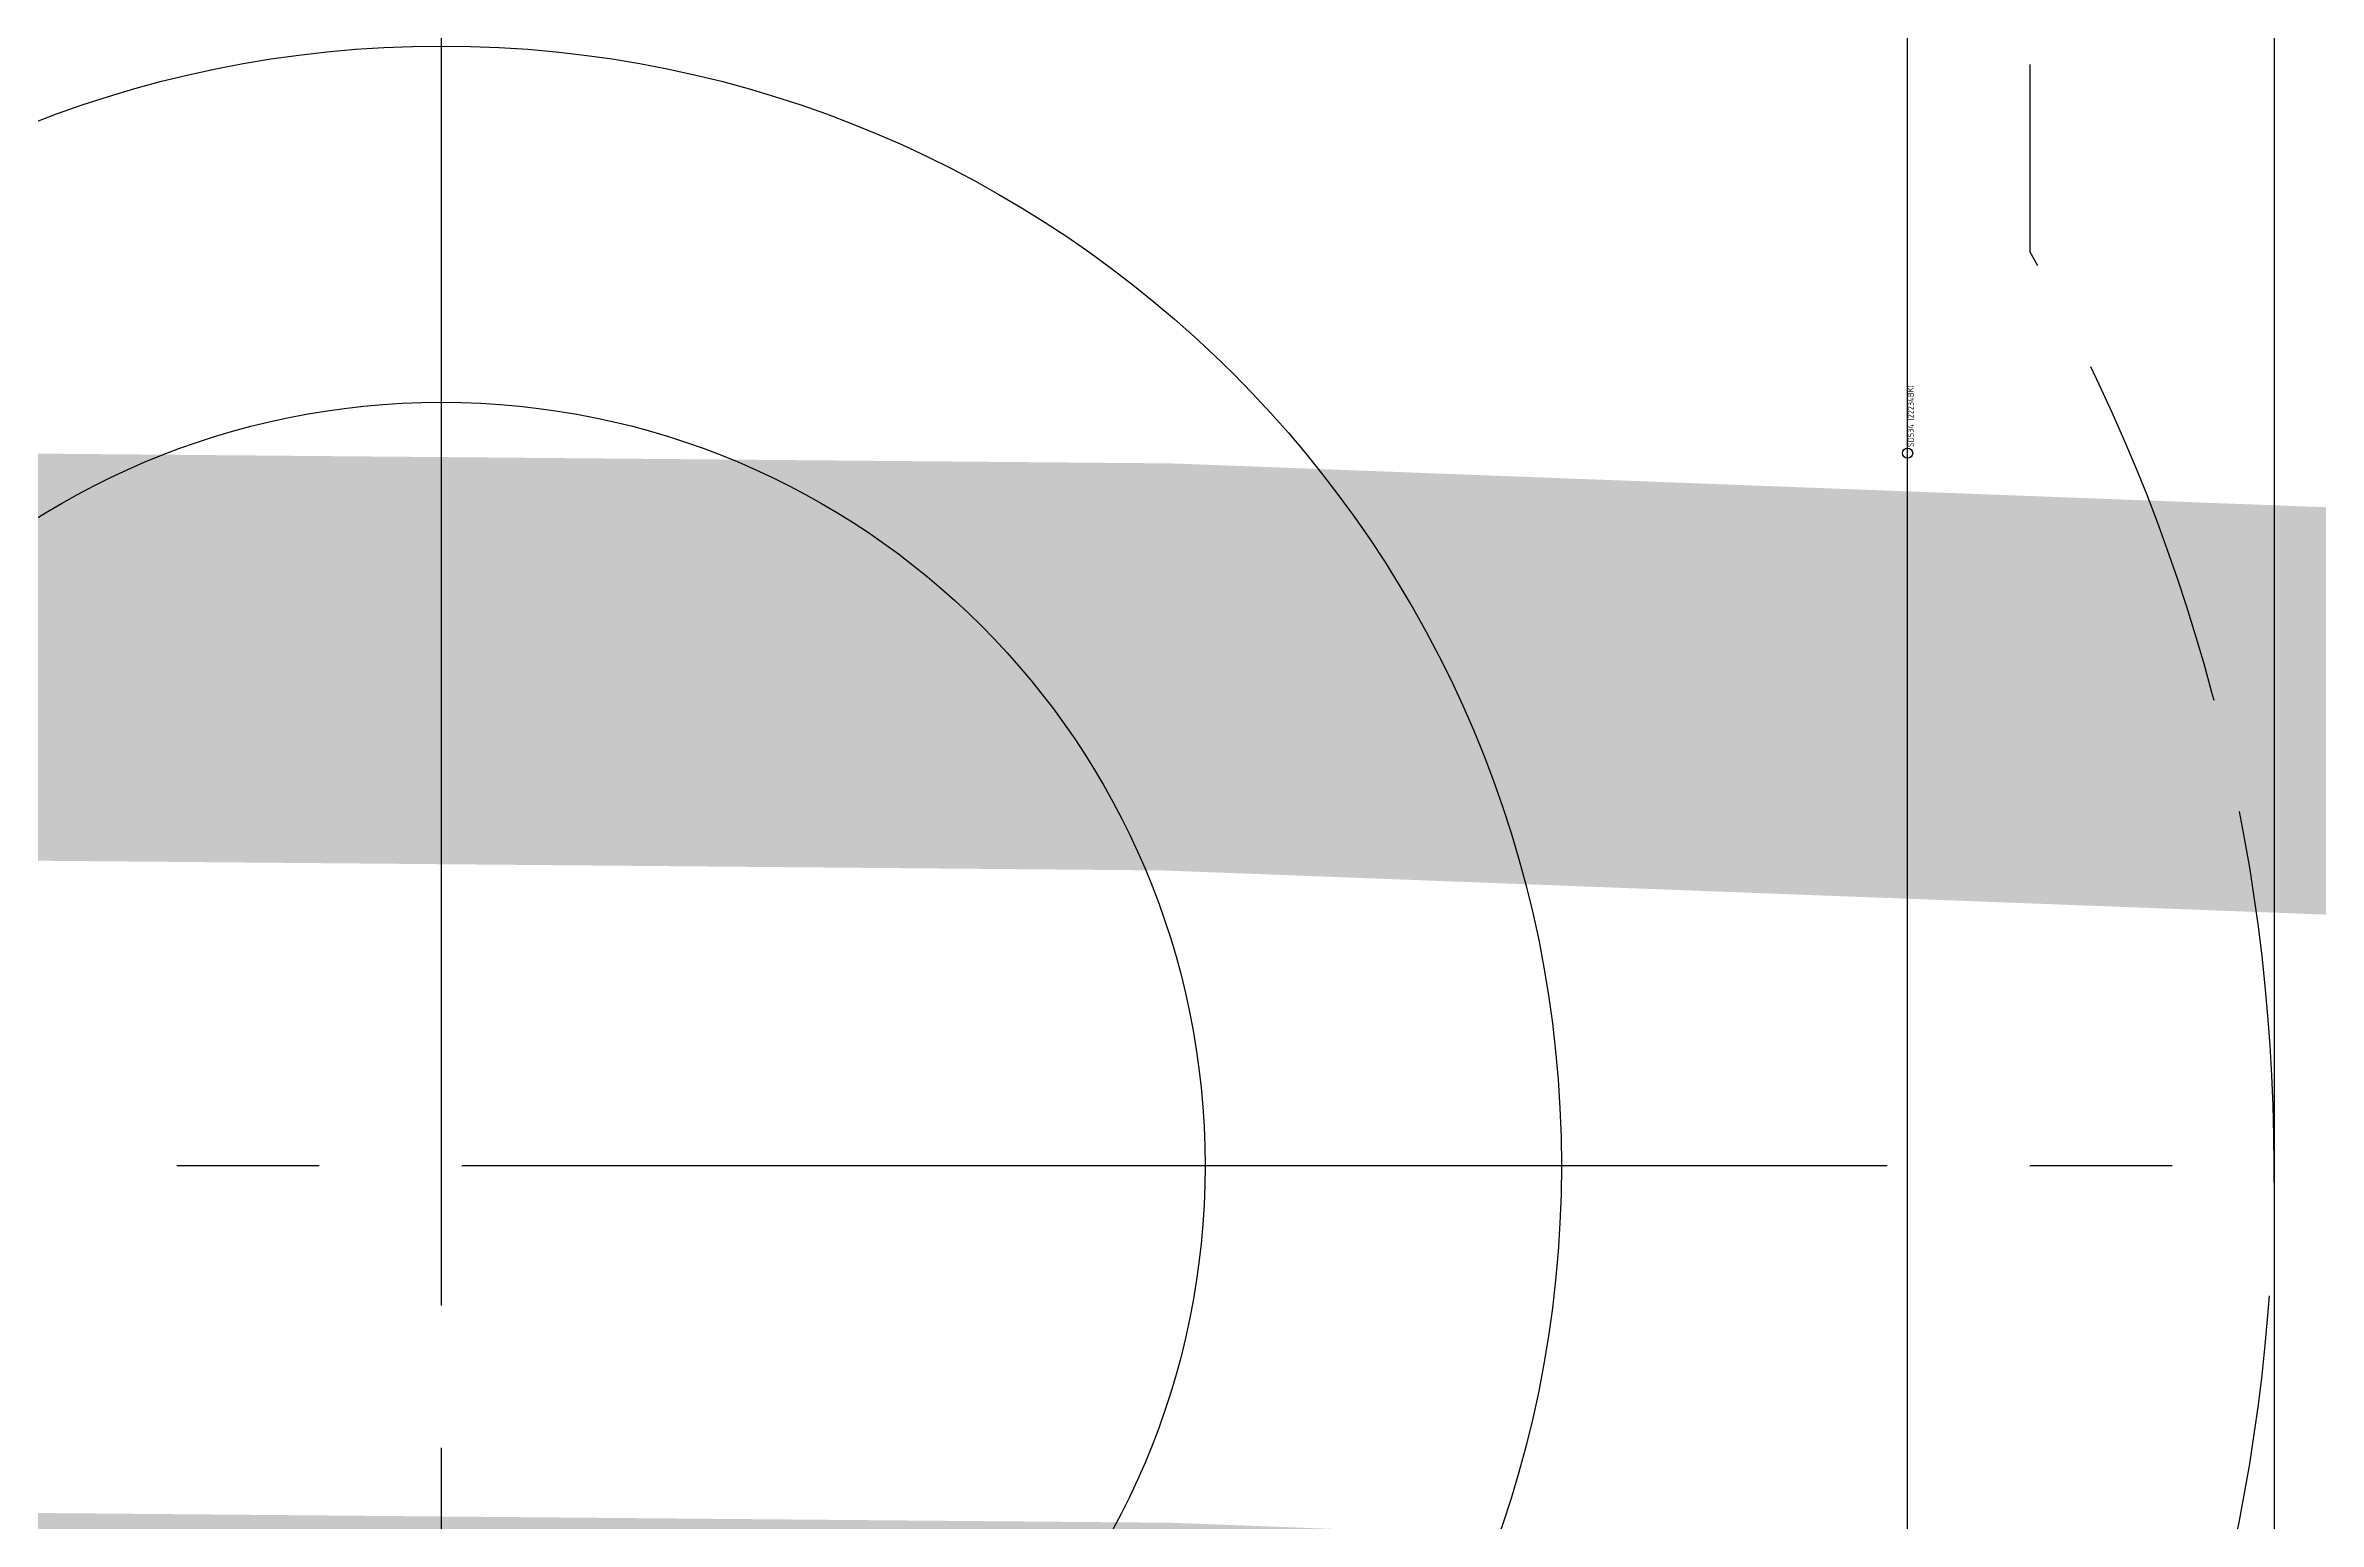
# Model space of a CAD drawing. Header units: millimetres. Extents: x 4969 to 37601, y -771 to 6478.
# Drawn here: x 12996.8 to 13108.5, y 2448.1 to 2520.6 of the extents above; entities that cross this region are included whole.
import ezdxf
from ezdxf.enums import TextEntityAlignment as Align

# ---------------------------------------------------------------- set-up
doc = ezdxf.new("R2010")
doc.units = ezdxf.units.MM
doc.header["$LTSCALE"] = 7
doc.header["$MEASUREMENT"] = 0
doc.linetypes.add('CENTER1', pattern=[13, 10, -1, 1, -1])
doc.linetypes.add('HIDDEN1', pattern=[3.3, 2.5, -0.8])
doc.layers.get('0').update_dxf_attribs({"linetype": 'CONTINUOUS'})
for name, color, linetype in [('BOM', 6, 'CONTINUOUS'), ('BOM-T', 4, 'CONTINUOUS'), ('CENTER', 1, 'CENTER1'), ('HIDDEN', 2, 'HIDDEN1')]:
    doc.layers.add(name, color=color, linetype=linetype)
doc.styles.get("Standard").update_dxf_attribs({"font": 'ISOCP'})

# ---------------------------------------------------------------- blocks, each defined once
blk = doc.blocks.new('MCLBM1')
at = {"layer": 'BOM', "color": 0}
blk.add_circle((0, 0), 0.5, dxfattribs=at)
at = {"flags": 10}
blk.add_attdef('BM', text='', height=0.5, dxfattribs=at).set_placement((0, 0), align=Align.MIDDLE)
at = {"flags": 9}
for tag, p in [('NAME', (0, -1)), ('ENAME', (0, -2)), ('SPEC', (0, -3)), ('MATERIAL', (0, -4)), ('WEIGHT', (0, -6)), ('REMARK', (0, -5)), ('PRICE', (0, -7)), ('USER1', (0, -8)), ('USER2', (0, -9)), ('USER3', (0, -10)), ('USER4', (0, -11)), ('USER5', (0, -12)), ('USER6', (0, -13))]:
    blk.add_attdef(tag, p, '', height=0.5, dxfattribs=at)
blk = doc.blocks.new('AS RETJTY THSE R')
blk.add_lwpolyline([(7132.98, -6003.69), (7117.48, -6003.69, -0.414214), (7114.98, -6001.19), (7114.98, -5696.19, -0.414214), (7117.48, -5693.69), (7132.98, -5693.69)], format="xyb", close=True)
blk.add_lwpolyline([(7114.98, -5763.69, -0.414214), (7102.48, -5776.19), (7042.98, -5776.19, 0.414214), (6970.48, -5848.69, 0.414214), (7042.98, -5921.19), (7102.48, -5921.19, -0.414214), (7114.98, -5933.69)], format="xyb")
for radius in [55, 37.5]:
    blk.add_circle((7042.98, -5848.69), radius)
at = {"layer": 'CENTER'}
for p, q in [((7042.98, -5946.56), (7042.98, -5750.81)), ((6952.98, -5848.69), (7132.98, -5848.69))]:
    blk.add_line(p, q, dxfattribs=at)
at = {"layer": 'HIDDEN'}
for points in [[(7132.98, -5699.69), (7123.48, -5699.69, 0.414214), (7120.98, -5702.19), (7120.98, -5803.79, -0.131326), (7132.98, -5848.69)], [(7132.98, -5848.69, -0.131326), (7120.98, -5893.59), (7120.98, -5995.19, 0.414214), (7123.48, -5997.69), (7132.98, -5997.69)]]:
    blk.add_lwpolyline(points, format="xyb", dxfattribs=at)
at = {"layer": 'BOM', "xscale": 0.5, "yscale": 0.5, "zscale": 0.5, "rotation": 89.99999999999999}
blk.add_blockref('MCLBM1', (7114.98, -5813.69), dxfattribs=at)
at = {"layer": 'BOM-T', "color": 4}
blk.add_text('SD534 (22234BK)', height=0.3, rotation=90, dxfattribs=at).set_placement((7115.13, -5813.39), align=Align.MIDDLE_LEFT)

msp = doc.modelspace()

# ---------------------------------------------------------------- linework, layer by layer
at = {"color": 1, "const_width": 20, "elevation": -0.01}
msp.add_lwpolyline([(13257.791, 3445.766, -0.4042142), (13492.786, 3251.265, -0.010276), (13525.291, 2893.415, -0.1259343), (13467.791, 2578.352, -0.3153065), (13294.871, 2477.302, 0.0220236), (12930.267, 2491.16, -48.2311016)], format="xyb", dxfattribs=at)
at = {"color": 5, "const_width": 20, "elevation": -0.01}
msp.add_lwpolyline([(13257.791, 3393.725, -0.4042142), (13492.786, 3199.223, -0.010276), (13525.291, 2841.373, -0.1259343), (13467.791, 2526.31, -0.3153065), (13294.871, 2425.261, 0.0220236), (12930.267, 2439.118, -48.2311016)], format="xyb", dxfattribs=at)

# ---------------------------------------------------------------- block references
msp.add_blockref('AS RETJTY THSE R', (5973.313, 8314.301, -0.01))

doc.saveas('drawing.dxf')
